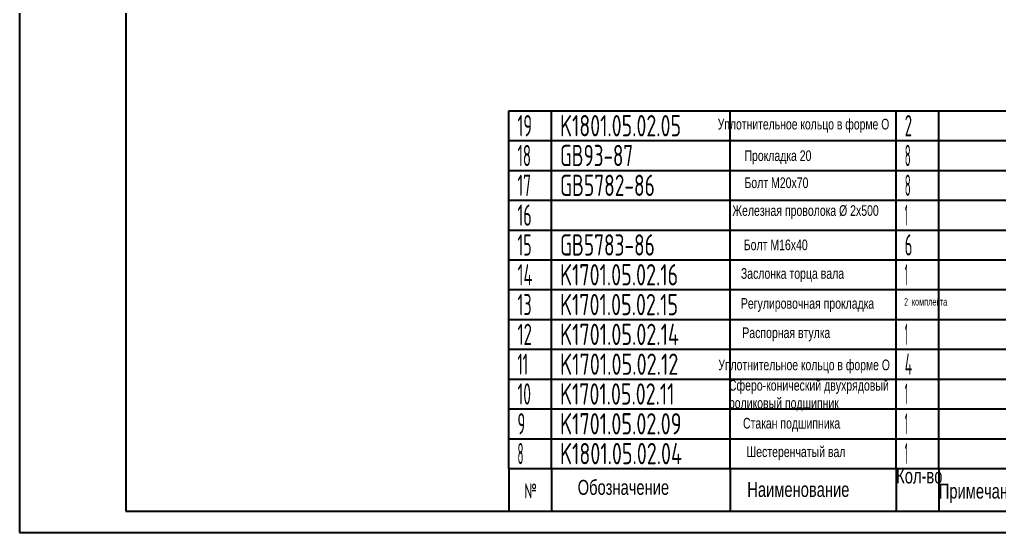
# Model space of a CAD drawing. Header units: millimetres. Extents: x 1710 to 3390, y 493 to 1727.
# Drawn here: x 1710 to 2631, y 539 to 1021 of the extents above; entities that cross this region are included whole.
import ezdxf
from ezdxf.enums import TextEntityAlignment as Align

# ---------------------------------------------------------------- set-up
doc = ezdxf.new("R2010")
doc.units = ezdxf.units.MM
doc.header["$LTSCALE"] = 40
for name, color, linetype in [('01', 7, 'Continuous'), ('02', 1, 'Continuous'), ('11', 3, 'Continuous')]:
    doc.layers.add(name, color=color, linetype=linetype)
doc.styles.get("Standard").update_dxf_attribs({"font": 'isocp', "width": 0.707, "bigfont": 'intecad.shx'})

# ---------------------------------------------------------------- blocks, each defined once
blk = doc.blocks.new('*U52')
at = {"layer": '01'}
for points in [[(25, 292), (25, 5)], [(25, 5), (415, 5)]]:
    blk.add_lwpolyline(points, dxfattribs=at)
at = {"layer": '02'}
for points in [[(0, 297), (0, 0)], [(0, 0), (420, 0)]]:
    blk.add_lwpolyline(points, dxfattribs=at)
blk = doc.blocks.new('*U64')
at = {"layer": '01'}
for p, q in [((0, -28), (0, 0)), ((480, -28), (480, 0))]:
    blk.add_line(p, q, dxfattribs=at)
at = {"layer": '02'}
for p, q in [((0, 0), (40, 0)), ((40, -28), (40, 0)), ((40, 0), (208, 0)), ((208, -28), (208, 0)), ((208, 0), (364, 0)), ((364, -28), (364, 0)), ((364, 0), (404, 0)), ((404, -28), (404, 0)), ((404, 0), (480, 0))]:
    blk.add_line(p, q, dxfattribs=at)
blk = doc.blocks.new('*U65')
at = {"layer": '01'}
for p, q in [((0, -28), (0, 0)), ((480, -28), (480, 0))]:
    blk.add_line(p, q, dxfattribs=at)
at = {"layer": '02'}
for p, q in [((0, 0), (40, 0)), ((40, -28), (40, 0)), ((40, 0), (208, 0)), ((208, -28), (208, 0)), ((208, 0), (364, 0)), ((364, -28), (364, 0)), ((364, 0), (404, 0)), ((404, -28), (404, 0)), ((404, 0), (480, 0))]:
    blk.add_line(p, q, dxfattribs=at)
blk = doc.blocks.new('*U66')
at = {"layer": '01'}
for p, q in [((0, -28), (0, 0)), ((480, -28), (480, 0))]:
    blk.add_line(p, q, dxfattribs=at)
at = {"layer": '02'}
for p, q in [((0, 0), (40, 0)), ((40, -28), (40, 0)), ((40, 0), (208, 0)), ((208, -28), (208, 0)), ((208, 0), (364, 0)), ((364, -28), (364, 0)), ((364, 0), (404, 0)), ((404, -28), (404, 0)), ((404, 0), (480, 0))]:
    blk.add_line(p, q, dxfattribs=at)
blk = doc.blocks.new('*U67')
at = {"layer": '01'}
for p, q in [((0, -28), (0, 0)), ((480, -28), (480, 0))]:
    blk.add_line(p, q, dxfattribs=at)
at = {"layer": '02'}
for p, q in [((0, 0), (40, 0)), ((40, -28), (40, 0)), ((40, 0), (208, 0)), ((208, -28), (208, 0)), ((208, 0), (364, 0)), ((364, -28), (364, 0)), ((364, 0), (404, 0)), ((404, -28), (404, 0)), ((404, 0), (480, 0))]:
    blk.add_line(p, q, dxfattribs=at)
blk = doc.blocks.new('*U68')
at = {"layer": '01'}
for p, q in [((0, -28), (0, 0)), ((480, -28), (480, 0))]:
    blk.add_line(p, q, dxfattribs=at)
at = {"layer": '02'}
for p, q in [((0, 0), (40, 0)), ((40, -28), (40, 0)), ((40, 0), (208, 0)), ((208, -28), (208, 0)), ((208, 0), (364, 0)), ((364, -28), (364, 0)), ((364, 0), (404, 0)), ((404, -28), (404, 0)), ((404, 0), (480, 0))]:
    blk.add_line(p, q, dxfattribs=at)
blk = doc.blocks.new('*U69')
at = {"layer": '01'}
for p, q in [((0, -28), (0, 0)), ((480, -28), (480, 0))]:
    blk.add_line(p, q, dxfattribs=at)
at = {"layer": '02'}
for p, q in [((0, 0), (40, 0)), ((40, -28), (40, 0)), ((40, 0), (208, 0)), ((208, -28), (208, 0)), ((208, 0), (364, 0)), ((364, -28), (364, 0)), ((364, 0), (404, 0)), ((404, -28), (404, 0)), ((404, 0), (480, 0))]:
    blk.add_line(p, q, dxfattribs=at)
blk = doc.blocks.new('*U70')
at = {"layer": '01'}
for p, q in [((0, -28), (0, 0)), ((480, -28), (480, 0))]:
    blk.add_line(p, q, dxfattribs=at)
at = {"layer": '02'}
for p, q in [((0, 0), (40, 0)), ((40, -28), (40, 0)), ((40, 0), (208, 0)), ((208, -28), (208, 0)), ((208, 0), (364, 0)), ((364, -28), (364, 0)), ((364, 0), (404, 0)), ((404, -28), (404, 0)), ((404, 0), (480, 0))]:
    blk.add_line(p, q, dxfattribs=at)
blk = doc.blocks.new('*U71')
at = {"layer": '01'}
for p, q in [((0, -28), (0, 0)), ((480, -28), (480, 0))]:
    blk.add_line(p, q, dxfattribs=at)
at = {"layer": '02'}
for p, q in [((0, 0), (40, 0)), ((40, -28), (40, 0)), ((40, 0), (208, 0)), ((208, -28), (208, 0)), ((208, 0), (364, 0)), ((364, -28), (364, 0)), ((364, 0), (404, 0)), ((404, -28), (404, 0)), ((404, 0), (480, 0))]:
    blk.add_line(p, q, dxfattribs=at)
blk = doc.blocks.new('*U72')
at = {"layer": '01'}
for p, q in [((0, -28), (0, 0)), ((480, -28), (480, 0))]:
    blk.add_line(p, q, dxfattribs=at)
at = {"layer": '02'}
for p, q in [((0, 0), (40, 0)), ((40, -28), (40, 0)), ((40, 0), (208, 0)), ((208, -28), (208, 0)), ((208, 0), (364, 0)), ((364, -28), (364, 0)), ((364, 0), (404, 0)), ((404, -28), (404, 0)), ((404, 0), (480, 0))]:
    blk.add_line(p, q, dxfattribs=at)
blk = doc.blocks.new('*U73')
at = {"layer": '01'}
for p, q in [((0, -28), (0, 0)), ((480, -28), (480, 0))]:
    blk.add_line(p, q, dxfattribs=at)
at = {"layer": '02'}
for p, q in [((0, 0), (40, 0)), ((40, -28), (40, 0)), ((40, 0), (208, 0)), ((208, -28), (208, 0)), ((208, 0), (364, 0)), ((364, -28), (364, 0)), ((364, 0), (404, 0)), ((404, -28), (404, 0)), ((404, 0), (480, 0))]:
    blk.add_line(p, q, dxfattribs=at)
blk = doc.blocks.new('*U74')
at = {"layer": '01'}
for p, q in [((0, -28), (0, 0)), ((480, -28), (480, 0))]:
    blk.add_line(p, q, dxfattribs=at)
at = {"layer": '02'}
for p, q in [((0, 0), (40, 0)), ((40, -28), (40, 0)), ((40, 0), (208, 0)), ((208, -28), (208, 0)), ((208, 0), (364, 0)), ((364, -28), (364, 0)), ((364, 0), (404, 0)), ((404, -28), (404, 0)), ((404, 0), (480, 0))]:
    blk.add_line(p, q, dxfattribs=at)
blk = doc.blocks.new('*U75')
at = {"layer": '01'}
for p, q in [((0, -28), (0, 0)), ((0, 0), (40, 0)), ((40, 0), (208, 0)), ((208, 0), (364, 0)), ((364, 0), (404, 0)), ((404, 0), (480, 0)), ((480, -28), (480, 0))]:
    blk.add_line(p, q, dxfattribs=at)
at = {"layer": '02'}
for p, q in [((40, -28), (40, 0)), ((208, -28), (208, 0)), ((364, -28), (364, 0)), ((404, -28), (404, 0))]:
    blk.add_line(p, q, dxfattribs=at)

msp = doc.modelspace()

# ---------------------------------------------------------------- linework, layer by layer
at = {"layer": '01'}
for p, q in [((2170.37534, 599.23813), (2650.37534, 599.23813)), ((2170.37534, 599.23813), (2170.37534, 559.23813)), ((2210.37534, 599.23813), (2210.37534, 559.23813)), ((2378.37534, 599.23813), (2378.37534, 559.23813)), ((2534.37534, 599.23813), (2534.37534, 559.23813)), ((2574.37534, 599.23813), (2574.37534, 559.23813))]:
    msp.add_line(p, q, dxfattribs=at)

# ---------------------------------------------------------------- block references
at = {"layer": '01', "xscale": 4, "yscale": 4, "zscale": 4}
msp.add_blockref('*U52', (1710.37534, 539.23813), dxfattribs=at)
at = {"layer": '01'}
for name, p in [('*U75', (2170.37534, 935.23813)), ('*U74', (2170.37534, 907.23813)), ('*U73', (2170.37534, 879.23813)), ('*U72', (2170.37534, 851.23813)), ('*U71', (2170.37534, 823.23813)), ('*U70', (2170.37534, 795.23813)), ('*U69', (2170.37534, 767.23813)), ('*U68', (2170.37534, 739.23813)), ('*U67', (2170.37534, 711.23813)), ('*U66', (2170.37534, 683.23813)), ('*U65', (2170.37534, 655.23813)), ('*U64', (2170.37534, 627.23813))]:
    msp.add_blockref(name, p, dxfattribs=at)

# ---------------------------------------------------------------- texts
at = {"layer": '01', "attachment_point": 1}
for s, insert, char_height in [('{\\fArial|b0|i0|c204|p34;\\W0.7;\\C3;Уплотнительное кольцо в форме О}', (2366.61493, 927.70702), 10), ('{\\fArial|b0|i0|c204|p34;\\C3;Прокладка 20}', (2391.72902, 898.07025), 10), ('{\\fArial|b0|i0|c204|p34;\\C3;Болт М20х70}', (2391.72902, 872.63474), 10), ('{\\fArial|b0|i0|c204|p34;\\C3;Железная проволока %%C 2х500}', (2380.34016, 846.52988), 10), ('{\\fArial|b0|i0|c204|p34;\\C3;Болт М16х40}', (2391.05858, 814.29976), 10), ('{\\fArial|b0|i0|c204|p34;\\C3;Заслонка торца вала}', (2388.36664, 787.43427), 10), ('{\\fArial|b0|i0|c204|p34;\\C3;Регулировочная прокладка}', (2388.36664, 759.32134), 10), ('{\\Fisocp,intecad|c204;\\C3;2 \\fArial|b0|i0|c204|p34;комплекта}', (2541.78138, 759.32134), 7), ('{\\fArial|b0|i0|c204|p34;\\C3;Распорная втулка}', (2389.70549, 731.75933), 10), ('{\\fArial|b0|i0|c204|p34;\\W0.7;\\C3;Уплотнительное кольцо в форме О}', (2367.16138, 701.56272), 10), ('{\\fArial|b0|i0|c204|p34;\\C3;Сферо-конический двухрядовый\\Pроликовый подшипник}', (2377.10111, 682.38262), 10), ('{\\fArial|b0|i0|c204|p34;\\C3;Стакан подшипника}', (2390.37085, 646.76965), 10), ('{\\fArial|b0|i0|c204|p34;\\C3;Шестеренчатый вал}', (2393.72051, 619.99544), 10), ('{\\fArial|b0|i0|c204|p34;Кол-во}', (2534.37534, 599.23813), 14), ('{\\fArial|b0|i0|c204|p34;Обозначение}', (2234.94631, 588.53573), 14), ('{\\Fisocp,intecad|c204;№}', (2184.7013, 585.18895), 14), ('{\\fArial|b0|i0|c204|p34;Наименование}', (2394.39045, 586.52766), 14), ('{\\fArial|b0|i0|c204|p34;Примечания}', (2574.37534, 584.99939), 14)]:
    msp.add_mtext(s, dxfattribs=dict(at, insert=insert, char_height=char_height))
at = {"layer": '11'}
for s, width, p, p2 in [('19', 0.612447, (2178.37534, 911.23813), (2192.11368, 911.23813)), ('K1801.05.02.05', 0.694061, (2218.37534, 911.23813), (2332.15174, 911.23813)), ('2', 0.562593, (2542.37534, 911.23813), (2549.23965, 911.23813)), ('18', 0.606, (2178.37534, 883.23813), (2191.10134, 883.23813)), ('GB93-87', 0.692981, (2218.37534, 883.23813), (2287.02888, 883.23813)), ('8', 0.514182, (2542.37534, 883.23813), (2548.03134, 883.23813)), ('17', 0.606, (2178.37534, 855.23813), (2191.10134, 855.23813)), ('GB5782-86', 0.696149, (2218.37534, 855.23813), (2307.4769, 855.23813)), ('8', 0.514182, (2542.37534, 855.23813), (2548.03134, 855.23813)), ('16', 0.610556, (2178.37534, 827.23813), (2191.80278, 827.23813)), ('1', 0.404, (2542.37534, 827.23813), (2545.20334, 827.23813)), ('15', 0.609833, (2178.37534, 799.23813), (2191.68704, 799.23813)), ('GB5783-86', 0.696149, (2218.37534, 799.23813), (2307.4769, 799.23813)), ('6', 0.600695, (2542.37534, 799.23813), (2549.57895, 799.23813)), ('14', 0.614783, (2178.37534, 771.23813), (2192.51534, 771.23813)), ('K1701.05.02.16', 0.693751, (2218.37534, 771.23813), (2329.43948, 771.23813)), ('1', 0.404, (2542.37534, 771.23813), (2545.20334, 771.23813)), ('13', 0.609833, (2178.37534, 743.23813), (2191.68704, 743.23813)), ('K1701.05.02.15', 0.693738, (2218.37534, 743.23813), (2329.32374, 743.23813)), ('12', 0.611465, (2178.37534, 715.23813), (2191.95058, 715.23813)), ('K1701.05.02.14', 0.693834, (2218.37534, 715.23813), (2330.15204, 715.23813)), ('1', 0.404, (2542.37534, 715.23813), (2545.20334, 715.23813)), ('11', 0.582235, (2178.37534, 687.23813), (2188.27334, 687.23813)), ('K1701.05.02.12', 0.693769, (2218.37534, 687.23813), (2329.58728, 687.23813)), ('4', 0.543846, (2542.37534, 687.23813), (2549.44534, 687.23813)), ('10', 0.606076, (2178.37534, 659.23813), (2191.11248, 659.23813)), ('K1701.05.02.11', 0.693325, (2218.37534, 659.23813), (2325.91004, 659.23813)), ('1', 0.404, (2542.37534, 659.23813), (2545.20334, 659.23813)), ('9', 0.579528, (2178.37534, 631.23813), (2185.57996, 631.23813)), ('K1701.05.02.09', 0.694109, (2218.37534, 631.23813), (2332.57838, 631.23813)), ('1', 0.404, (2542.37534, 631.23813), (2545.20334, 631.23813)), ('8', 0.514182, (2178.37534, 603.23813), (2184.03134, 603.23813)), ('K1801.05.02.04', 0.694153, (2218.37534, 603.23813), (2332.98004, 603.23813)), ('1', 0.404, (2542.37534, 603.23813), (2545.20334, 603.23813))]:
    msp.add_text(s, height=20, dxfattribs=dict(at, width=width)).set_placement(p, p2, align=Align.FIT)

doc.saveas('drawing.dxf')
